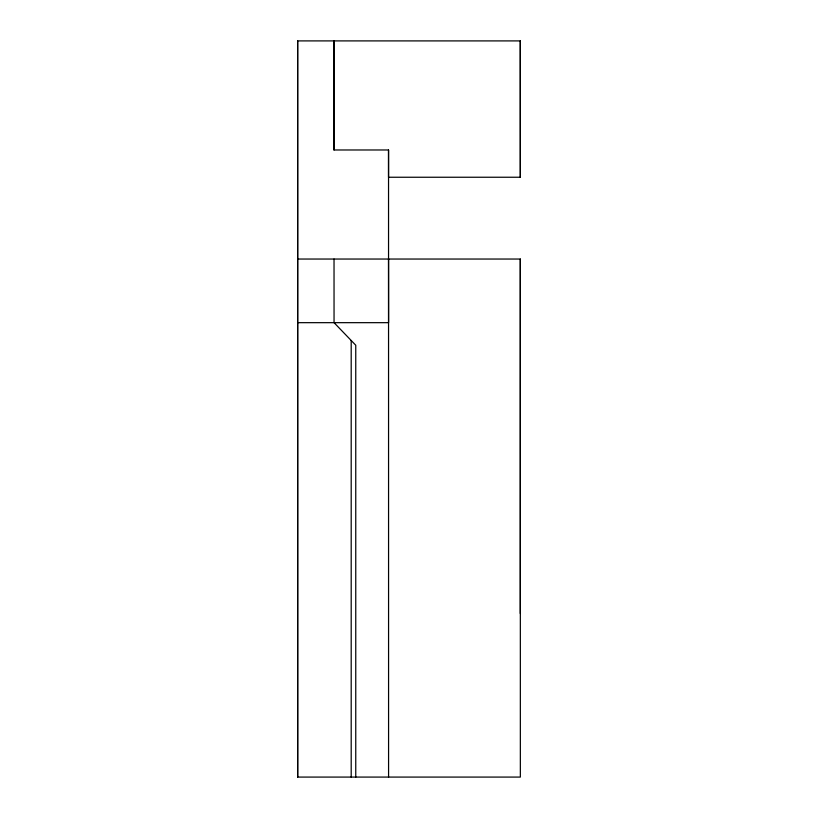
<?xml version="1.0" encoding="UTF-8"?>
<svg xmlns="http://www.w3.org/2000/svg" width="818" height="818" viewBox="0 0 818 818"><rect width="100%" height="100%" fill="white"/><g stroke="black" fill="none" stroke-linecap="round" stroke-linejoin="round"><path stroke-width="1.23" d="M334 149.98L334 40.92L334.01 149.98L388.54 149.98L388.581 777.1M388.53 149.98L388.53 177.25L520.35 177.24L520.299 40.91L297.65 40.9L297.65 777.08L520.35 777.08L520.32 259.04L297.68 259.04M520.299 613.5L520.309 259.04M297.691 322.67L388.581 322.67L388.54 259.04M297.65 40.91L297.691 777.1M334.03 259.04L334.051 322.67L355.758 345.237L355.758 777.1M520.299 40.9L520.309 177.24M351.198 340.493L351.198 777.1"/></g></svg>
